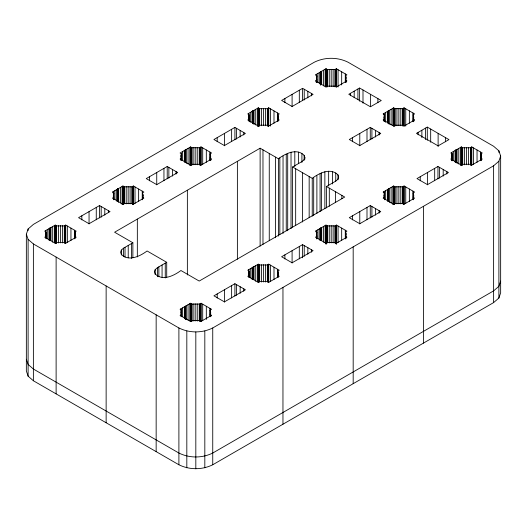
<?xml version="1.0" encoding="UTF-8"?>
<svg xmlns="http://www.w3.org/2000/svg" width="527" height="527" viewBox="0 0 527 527"><rect width="100%" height="100%" fill="white"/><g stroke="black" fill="none" stroke-linecap="round" stroke-linejoin="round"><path stroke-width="0.79" d="M316.352 79.518L316.852 75.651L315.449 74.841L325.943 68.787L327.339 69.597L335.027 69.597L336.43 68.787L346.924 74.841L345.514 75.651L345.514 82.238M316.477 81.692L316.477 76.751M329.25 86.659L329.25 69.38M350.475 95.776L350.475 93.305M354.197 97.739L354.197 91.158M357.919 99.708L357.919 89.01M359.612 101.197L359.612 88.035L381.265 100.538L370.435 106.79L348.782 94.287L359.612 88.035M362.998 103.154L362.998 89.985M370.441 106.625L370.441 94.287M377.885 102.699L377.885 98.582M45.618 236.643L46.119 231.959L44.723 231.149L55.21 225.088L56.613 225.899L64.301 225.899L65.704 225.088L76.191 231.149L74.788 231.959L74.788 238.863M74.788 231.959L75.289 234.172L74.788 236.392L76.191 237.203L65.704 243.257L64.294 242.446L56.62 242.446L55.21 243.257L44.723 237.203L46.126 236.392L45.618 234.172M113.298 196.742L113.806 192.882L112.403 192.072L122.896 186.011L124.293 186.821L131.981 186.821L133.384 186.011L143.878 192.072L142.468 192.882L142.468 199.786M142.468 192.882L142.969 195.095L142.468 197.315L143.871 198.126L133.384 204.186L131.974 203.369L124.3 203.369L122.896 204.186L112.403 198.126L113.806 197.315L113.298 195.102M181.486 153.805L180.985 156.025L181.486 158.238L180.082 159.049L185.28 162.052L190.576 165.109L191.98 164.299L199.661 164.292L201.064 165.109L211.558 159.049L210.148 158.238L210.655 156.025L210.154 153.805L211.558 152.995L201.064 146.941L199.667 147.744L191.98 147.744L190.576 146.941L180.082 152.995L181.486 153.805L181.486 159.885M181.486 310.107L180.985 312.327L181.486 314.547L180.082 315.357L190.576 321.411L191.98 320.6L199.661 320.6L201.064 321.411L211.558 315.357L210.148 314.547L210.655 312.327L210.154 310.113L211.558 309.296L201.064 303.242L199.667 304.053L191.98 304.053L190.576 303.242L180.082 309.296L181.486 310.107L181.486 316.694M248.665 118.595L249.172 114.728L247.769 113.918L258.256 107.864L259.659 108.667L267.347 108.674L268.75 107.864L279.238 113.918L277.834 114.728L277.834 121.632M248.665 275.72L249.172 271.03L247.769 270.226L258.256 264.165L259.659 264.976L267.347 264.976L268.75 264.165L279.238 270.226L277.834 271.036L277.834 277.617M277.834 114.728L278.335 116.948L277.834 119.161L279.238 119.972L268.75 126.032L267.341 125.222L259.666 125.222L258.256 126.032L247.769 119.972L249.172 119.168L248.665 116.948M277.834 271.036L278.335 273.25L277.834 275.469L279.238 276.28L268.75 282.334L267.341 281.523L259.666 281.523L258.256 282.334L247.769 276.28L249.172 275.469L248.665 273.25M316.852 231.959L316.352 234.172L316.852 236.392L315.449 237.203L320.647 240.207L325.943 243.257L327.346 242.446L335.027 242.446L336.43 243.257L346.924 237.203L345.514 236.392L346.022 234.172L345.514 231.959L346.924 231.149L336.43 225.088L335.027 225.899L327.339 225.899L325.943 225.088L315.449 231.149L316.852 231.959L316.852 238.863M384.031 119.418L384.532 114.728L383.136 113.918L393.623 107.864L395.026 108.667L402.714 108.674L404.117 107.864L414.604 113.918L413.201 114.728L413.201 121.632M384.031 197.566L384.532 192.882L383.136 192.072L393.623 186.011L395.026 186.821L402.714 186.821L404.117 186.011L414.604 192.072L413.201 192.882L413.201 199.786M413.201 114.728L413.702 116.948L413.201 119.161L414.604 119.972L404.11 126.032L402.707 125.222L395.026 125.222L393.623 126.032L383.136 119.972L384.532 119.168L384.031 116.948M413.201 192.882L413.702 195.095L413.201 197.315L414.604 198.126L404.11 204.186L402.707 203.369L395.026 203.369L393.623 204.186L383.136 198.126L384.532 197.315L384.031 195.102M451.711 157.665L452.219 153.805L450.816 152.995L461.303 146.941L462.706 147.744L470.394 147.744L471.797 146.941L482.284 152.995L480.881 153.805L480.881 160.709M480.881 153.805L481.382 156.025L480.881 158.238L482.284 159.049L471.797 165.109L470.387 164.292L462.713 164.299L461.309 165.109L450.816 159.049L452.219 158.238L451.711 156.025M132.876 257.584L132.876 242.769L123.568 248.145L121.362 250.061L120.624 252.249L121.362 254.429C128.812 261.886 140.162 256.122 147.092 250.977L166.716 262.308L166.716 277.123M166.716 262.308L157.408 267.683L155.201 269.6L154.47 271.787L155.201 273.968C162.652 281.425 174.002 275.661 180.932 270.516L199.206 281.062L344.724 197.052L326.45 186.499L326.45 207.895M132.876 242.769L114.603 232.223L260.121 148.206L278.394 158.759C285.318 153.614 296.668 147.85 304.119 155.307L304.856 157.487L304.119 159.674L301.912 161.591L292.604 166.967L292.604 227.032M26.35 234.172L28.109 228.981L33.385 224.403L314.257 62.239C324.777 56.995 337.583 56.995 348.103 62.239L493.621 146.256L498.898 150.834L500.65 156.025L500.65 292.828L498.891 298.025L493.615 302.597L212.743 464.761C202.223 470.005 189.417 470.005 178.897 464.761L33.379 380.751L28.109 376.173L26.35 370.975L26.35 234.172L28.109 239.37L28.109 376.173M498.891 298.025L498.891 161.222L500.65 156.025M500.65 281.102L498.891 286.299L493.615 290.871L212.743 453.036C202.223 458.279 189.417 458.279 178.897 453.036L33.379 369.025L28.109 364.447L26.35 359.249M326.45 186.499L335.752 181.13L337.959 179.206L338.696 177.026L337.959 174.839C330.515 167.388 319.164 173.152 312.234 178.297L292.604 166.967M28.109 239.37L33.379 243.942L178.897 327.959C189.417 333.202 202.223 333.202 212.743 327.959L493.615 165.794L498.891 161.222M99.544 205.55L78.563 217.664L89.05 223.725L110.031 211.61L99.544 205.55L99.544 217.895M167.224 166.473L146.242 178.587L156.736 184.648L177.718 172.533L167.224 166.473L167.224 178.818M234.91 127.402L213.929 139.51L224.416 145.571L245.398 133.456L234.91 127.402L234.91 139.741M302.59 88.325L281.609 100.44L292.096 106.494L313.084 94.379L302.59 88.325L302.59 100.664M370.27 127.402L349.289 139.51L359.783 145.571L380.764 133.456L370.27 127.402L370.27 139.741M427.292 127.106L416.462 133.364L438.121 145.867L448.951 139.609L427.292 127.106L427.292 140.274M234.91 283.704L213.929 295.818L224.416 301.872L245.398 289.758L234.91 283.704L234.91 296.049M302.59 244.627L281.609 256.741L292.096 262.795L313.084 250.687L302.59 244.627L302.59 257.795M370.27 205.55L349.289 217.664L359.783 223.725L380.764 211.61L370.27 205.55L370.27 217.895M437.957 166.473L416.976 178.587L427.463 184.648L448.444 172.533L437.957 166.473L437.957 178.818M316.352 77.871L316.852 80.091L315.449 80.901L325.943 86.955L327.346 86.145L335.027 86.145L336.43 86.955L346.924 80.901L345.514 80.084L346.022 77.871L345.514 75.651M498.898 150.834L498.898 152.474M493.615 165.794L493.615 302.597M481.586 158.647L481.586 160.294M481.382 156.025L481.382 158.489M481.256 154.905L481.256 158.199M481.098 158.363L481.098 160.01M480.65 152.046L480.65 160.274M477.04 149.964L477.04 162.309M473.437 147.883L473.437 164.345M471.797 146.941L471.797 165.043M471.579 147.066L471.579 165.168M471.092 147.343L471.092 165.445M470.611 147.619L470.611 164.898M470.394 147.744L470.394 165.03M468.483 147.527L468.483 164.806M466.553 147.455L466.553 164.734M464.616 147.527L464.616 164.806M462.706 147.744L462.706 165.03M462.489 147.619L462.489 164.898M462.008 147.343L462.008 165.445M461.527 147.066L461.527 165.168M461.303 146.941L461.303 165.043M460.519 147.395L460.519 165.498M458.786 148.39L458.786 164.029M457.054 149.391L457.054 163.383M456.27 149.846L456.27 162.191M456.165 149.905L456.165 162.25M456.059 149.964L456.059 162.309M455.954 150.024L455.954 162.369M455.855 150.09L455.855 162.428M455.064 150.538L455.064 162.059M453.332 151.539L453.332 160.59M452.219 153.805L452.219 160.709M451.995 153.68L452.001 160.834M451.837 154.905L451.837 158.199M451.599 152.54L451.599 154.187M451.514 158.647L451.514 160.294M446.804 171.585L446.804 174.055M445.565 137.659L445.565 141.776M443.2 169.503L443.2 176.084M439.597 167.421L439.597 178.119M438.121 133.357L438.121 146.526M434.676 168.37L434.676 180.708M430.678 129.062L430.678 142.231M427.463 172.533L427.463 184.878M425.599 128.087L425.599 139.609M423.398 206.334L423.398 343.136M421.877 130.235L421.877 137.639M420.25 176.697L420.25 180.814M418.155 132.382L418.155 134.853M413.899 119.57L413.899 121.217M413.702 116.948L413.702 118.595M413.702 195.095L413.702 196.742M413.576 115.828L413.576 119.122M413.576 193.982L413.576 196.452M413.418 114.603L413.418 121.757M413.418 192.757L413.418 199.338M412.964 112.969L412.964 121.203M412.964 191.123L412.964 199.351M409.36 110.887L409.36 123.232M409.36 189.041L409.36 201.386M405.75 108.806L405.75 126.091M405.75 186.96L405.75 203.415M404.117 107.864L404.117 125.966M404.117 186.011L404.117 204.12M403.893 107.989L403.893 126.091M403.893 186.143L403.893 204.245M403.412 108.266L403.412 125.545M403.412 186.42L403.412 204.522M402.931 108.542L402.931 125.828M402.931 186.696L402.931 203.975M402.714 108.674L402.714 125.953M402.714 186.821L402.714 203.284M400.803 108.45L400.803 125.736M400.803 186.604L400.803 203.883M398.867 108.378L398.867 125.663M398.867 186.532L398.867 203.811M396.936 108.45L396.936 125.736M396.936 186.604L396.936 203.883M395.026 108.667L395.026 125.953M395.026 186.821L395.026 203.277M394.809 108.542L394.809 125.828M394.809 186.696L394.809 203.975M394.321 108.266L394.321 126.368M394.321 186.42L394.321 204.522M393.84 107.989L393.84 126.091M393.84 186.143L393.84 204.245M393.623 107.864L393.623 125.966M393.623 186.011L393.623 204.12M392.839 108.318L392.839 125.597M392.839 186.466L392.839 204.575M391.106 109.313L391.106 124.952M391.106 187.467L391.106 203.106M389.374 110.314L389.374 124.306M389.374 188.468L389.374 202.46M388.583 110.769L388.583 123.937M388.583 188.923L388.583 201.268M388.478 110.828L388.478 123.173M388.478 188.982L388.478 201.327M388.373 110.887L388.373 123.232M388.373 189.041L388.373 201.386M388.274 110.947L388.274 123.292M388.274 189.101L388.274 201.446M388.168 111.013L388.168 123.351M388.168 189.16L388.168 201.505M387.385 111.467L387.385 122.982M387.385 189.615L387.385 201.136M385.652 112.462L385.652 122.336M385.652 190.616L385.652 199.667M384.532 114.728L384.532 121.632M384.532 192.882L384.532 199.786M384.315 119.293L384.315 120.94M384.315 197.447L384.315 199.087M384.157 115.828L384.157 119.708M384.157 193.982L384.157 197.276M383.919 113.463L383.919 115.11M383.919 191.617L383.919 193.264M383.834 119.57L383.834 121.217M379.124 132.508L379.124 134.978M379.124 210.662L379.124 213.132M375.52 130.426L375.52 137.013M375.52 208.58L375.52 215.161M371.91 128.344L371.91 139.042M371.91 206.498L371.91 217.196M366.996 129.293L366.996 141.638M366.996 207.447L366.996 219.785M359.783 133.456L359.783 145.801M359.783 211.61L359.783 223.949M353.182 246.873L353.182 383.676M352.57 137.619L352.57 141.737M352.57 215.774L352.57 219.884M346.219 80.493L346.219 82.14M345.896 76.751L345.89 82.278M345.896 233.059L345.896 238.817M345.738 75.526L345.738 82.107M345.738 231.834L345.738 238.415M345.514 231.959L345.514 238.863M345.284 73.899L345.284 82.126M345.284 230.2L345.284 238.428M341.865 195.405L341.865 198.692M341.674 71.817L341.674 84.979M341.674 228.119L341.674 240.464M338.07 69.729L338.07 87.014M338.07 226.037L338.07 242.492M337.959 174.839L337.959 179.779M336.43 68.787L336.43 86.889M336.43 225.088L336.43 244.014M336.213 68.912L336.213 87.014M336.213 225.213L336.213 244.146M335.732 69.189L335.732 86.468M335.752 172.922L335.752 181.15M335.732 225.497L335.732 243.599M335.587 191.775L335.587 202.473M335.251 69.472L335.251 86.751M335.251 225.773L335.251 243.052M335.027 69.597L335.027 86.876M335.027 225.899L335.027 243.178M333.123 69.38L333.123 86.659M333.123 225.681L333.123 242.96M332.432 171.65L332.432 183.989M331.187 69.3L331.187 86.586M331.187 225.609L331.187 242.888M329.303 188.152L329.303 206.255M329.25 225.681L329.25 242.96M328.644 171.222L328.644 186.038M327.339 69.597L327.339 86.876M327.339 225.899L327.339 242.354M327.122 69.465L327.122 86.751M327.122 225.773L327.122 243.052M326.641 69.189L326.641 86.468M326.641 225.497L326.641 243.599M326.16 68.912L326.16 87.014M326.16 225.213L326.16 244.139M325.943 68.787L325.943 86.889M325.943 225.088L325.943 244.014M325.152 69.241L325.152 86.52M325.152 225.543L325.152 242.822M324.863 171.65L324.863 208.679M323.42 70.243L323.42 85.875M323.42 226.544L323.42 242.176M321.687 71.237L321.687 84.406M321.687 227.545L321.687 240.707M321.542 172.922L321.542 210.774M320.903 71.692L320.903 84.86M320.903 228L320.903 240.345M320.798 71.751L320.798 84.919M320.798 228.059L320.798 240.404M320.693 71.81L320.693 84.979M320.693 228.119L320.693 240.464M320.587 71.876L320.587 84.215M320.587 228.178L320.587 240.523M320.488 71.935L320.488 84.28M320.488 228.237L320.488 240.582M320.087 173.765L320.087 211.617M319.698 72.39L319.698 83.912M319.698 228.692L319.698 240.213M317.972 73.391L317.972 82.443M317.972 229.693L317.972 238.744M316.852 75.651L316.852 82.232M316.885 175.61L316.885 213.461M316.635 75.526L316.635 82.107M316.635 231.827L316.635 238.415M316.477 78.991L316.477 82.278M316.477 233.059L316.477 238.817M316.24 74.386L316.24 76.033M316.24 230.694L316.24 232.341M316.154 80.493L316.154 82.14M313.69 177.454L313.69 215.306M312.234 178.297L312.234 216.149M311.444 93.437L311.444 95.901M311.444 249.739L311.444 252.209M309.165 176.525L309.165 217.671M307.834 91.349L307.834 97.936M307.834 247.657L307.834 254.238M304.856 157.487L304.856 159.134M304.231 89.267L304.231 99.965M304.231 245.575L304.231 256.274M304.119 155.307L304.119 160.241M302.419 172.632L302.419 222.005M301.912 153.383L301.912 162.435M299.31 90.216L299.31 102.561M299.31 246.517L299.31 258.862M298.585 152.112L298.585 163.633M295.673 168.732L295.673 225.51M294.804 151.684L294.804 166.499M292.096 94.379L292.096 106.724M292.096 250.687L292.096 263.026M291.023 152.112L291.023 228.639M287.702 153.383L287.702 230.734M286.247 154.227L286.247 230.754M284.89 98.542L284.89 102.66M284.89 254.851L284.89 258.961M283.045 156.071L283.045 233.421M282.959 287.413L282.959 424.215M279.844 157.916L279.844 234.443M278.394 158.759L278.394 236.109M278.335 116.948L278.335 118.595M278.335 273.25L278.335 275.72M278.21 115.828L278.21 119.122M278.21 272.136L278.21 275.423M278.052 119.293L278.052 120.933M278.052 275.595L278.052 277.242M277.597 112.969L277.597 121.203M277.597 269.277L277.597 277.505M275.535 157.112L275.535 237.749M273.994 110.887L273.994 123.232M273.994 267.196L273.994 279.541M270.391 108.806L270.391 126.091M270.391 265.114L270.391 281.57M269.257 153.482L269.257 240.707M268.75 107.864L268.75 125.966M268.75 264.165L268.75 282.268M268.533 107.989L268.533 126.091M268.533 264.29L268.533 282.393M268.045 108.266L268.045 126.368M268.045 264.574L268.045 281.853M267.564 108.542L267.564 125.828M267.564 264.85L267.564 282.129M267.347 108.674L267.347 125.953M267.347 264.976L267.347 281.431M265.437 108.45L265.437 125.736M265.437 264.758L265.437 282.037M263.507 108.378L263.507 125.663M263.507 264.686L263.507 281.965M262.973 149.852L262.973 244.488M261.57 108.45L261.57 125.736M261.57 264.758L261.57 282.037M260.121 148.206L260.121 246.129M259.659 108.667L259.659 125.953M259.659 264.976L259.659 281.431M259.442 108.542L259.442 125.828M259.442 264.85L259.442 282.129M258.961 108.266L258.961 126.368M258.961 264.574L258.961 281.853M258.48 107.989L258.48 126.091M258.48 264.29L258.48 282.393M258.256 107.864L258.256 125.966M258.256 264.165L258.256 282.268M257.472 108.318L257.472 126.421M257.472 264.62L257.472 281.899M255.74 109.313L255.74 124.952M255.74 265.621L255.74 281.253M254.007 110.314L254.007 124.306M254.007 266.622L254.007 279.784M253.223 110.769L253.223 123.937M253.223 267.077L253.223 279.415M253.118 110.828L253.118 123.173M253.118 267.136L253.118 279.475M253.013 110.887L253.013 123.232M253.013 267.196L253.013 279.534M252.907 110.947L252.907 123.292M252.907 267.255L252.907 279.6M252.802 111.013L252.802 123.351M252.802 267.314L252.802 279.659M252.018 111.467L252.018 122.165M252.018 267.769L252.018 279.29M250.285 112.462L250.285 122.336M250.285 268.77L250.285 277.821M249.172 114.728L249.172 121.632M249.172 271.03L249.172 277.617M248.948 119.293L248.948 120.94M248.948 275.595L248.948 277.242M248.79 115.828L248.79 119.122M248.79 272.136L248.79 275.423M248.553 113.463L248.553 115.11M248.553 269.771L248.553 271.412M243.757 132.508L243.757 134.978M243.757 288.816L243.757 291.286M240.154 130.426L240.154 137.013M240.154 286.734L240.154 293.315M237.381 161.334L237.381 259.258M236.544 128.344L236.544 139.042M236.544 284.652L236.544 295.351M231.63 129.293L231.63 141.638M231.63 285.594L231.63 297.939M224.416 133.456L224.416 145.801M224.416 289.758L224.416 302.103M217.203 137.619L217.203 141.737M217.203 293.928L217.203 298.038M212.743 327.959L212.743 464.761M210.853 158.647L210.853 160.294M210.853 314.948L210.853 316.595M210.655 156.025L210.655 157.665M210.655 312.327L210.655 313.973M210.53 154.905L210.53 159.846M210.53 311.213L210.53 316.734M210.372 153.68L210.372 160.261M210.372 309.981L210.372 316.569M210.154 153.805L210.148 159.885M210.154 310.113L210.154 316.694M209.917 152.046L209.917 160.274M209.917 308.354L209.917 316.582M206.314 149.964L206.314 162.309M206.314 306.273L206.314 319.434M204.819 331.002L204.819 467.805M202.704 147.883L202.704 164.345M202.704 304.191L202.704 320.647M201.064 146.941L201.064 165.043M201.064 303.242L201.064 321.345M200.846 147.066L200.846 165.168M200.846 303.368L200.846 321.47M200.365 147.343L200.365 165.445M200.365 303.644L200.365 320.93M199.885 147.619L199.885 164.898M199.885 303.927L199.885 321.207M199.667 147.744L199.667 165.03M199.667 304.053L199.667 321.332M197.757 147.527L197.757 164.806M197.757 303.835L197.757 321.114M195.82 147.455L195.82 164.734M195.82 303.763L195.82 321.042M195.82 332.017L195.82 468.819M193.883 147.527L193.883 164.806M193.883 303.835L193.883 321.114M191.98 147.744L191.98 165.03M191.98 304.053L191.98 321.332M191.756 147.619L191.756 164.898M191.756 303.927L191.756 321.207M191.275 147.343L191.275 165.445M191.275 303.644L191.275 320.93M190.794 147.066L190.794 165.168M190.794 303.368L190.794 321.47M190.576 146.941L190.576 165.043M190.576 303.242L190.576 321.345M189.786 147.395L189.786 165.498M189.786 303.697L189.786 320.976M188.06 148.39L188.06 164.029M188.06 304.698L188.06 320.33M187.362 190.214L187.362 274.969M186.821 331.002L186.821 467.805M186.327 149.391L186.327 163.383M186.327 305.7L186.327 319.685M185.537 149.846L185.537 162.191M185.537 306.154L185.537 319.316M185.432 149.905L185.432 162.25M185.432 306.213L185.432 319.375M185.326 149.964L185.326 162.309M185.326 306.273L185.326 319.434M185.227 150.024L185.227 162.369M185.227 306.332L185.227 318.67M185.122 150.09L185.122 162.428M185.122 306.391L185.122 318.736M184.338 150.538L184.338 162.059M184.338 306.846L184.338 318.367M182.605 151.539L182.605 160.59M182.605 307.847L182.605 316.898M181.268 153.68L181.268 160.261M181.268 309.981L181.268 316.562M181.11 154.905L181.11 159.846M181.11 311.207L181.11 316.734M180.873 308.842L180.873 310.489M180.787 158.647L180.787 160.294M178.897 327.959L178.897 464.761M176.077 171.585L176.077 174.055M172.474 169.503L172.474 176.084M168.864 167.421L168.864 178.119M165.261 263.151L165.261 277.96M163.95 168.37L163.95 180.708M162.066 264.995L162.066 277.34M158.864 266.84L158.864 276.715M157.408 267.683L157.408 276.734M156.736 172.533L156.736 184.878M156.157 314.83L156.157 451.632M155.201 269.6L155.201 274.541M149.523 176.697L149.523 180.814M142.969 195.095L142.969 197.566M142.843 193.982L142.843 197.276M142.685 197.441L142.685 199.087M142.237 191.123L142.237 199.351M138.627 189.041L138.627 201.386M137.336 219.094L137.336 256.945M135.024 186.96L135.024 203.415M133.384 186.011L133.384 204.12M133.166 186.143L133.166 204.245M132.685 186.42L132.685 204.522M132.198 186.696L132.198 203.975M131.981 186.821L131.981 203.284M131.421 243.612L131.421 258.421M130.077 186.604L130.077 203.883M128.226 245.457L128.226 257.802M128.14 186.532L128.14 203.811M126.203 186.604L126.203 203.883M125.024 247.301L125.024 257.176M124.293 186.821L124.293 203.277M124.076 186.696L124.076 203.975M123.595 186.42L123.595 204.522M123.568 248.145L123.568 256.372M123.114 186.143L123.114 204.245M122.896 186.011L122.896 204.12M122.106 186.466L122.106 204.575M121.362 250.061L121.362 255.002M120.373 187.467L120.373 203.106M118.641 188.468L118.641 202.46M117.857 188.923L117.857 201.268M117.752 188.982L117.752 201.327M117.646 189.041L117.646 201.386M117.541 189.101L117.442 201.505M116.651 189.615L116.651 201.136M114.919 190.616L114.919 199.667M113.806 192.882L113.806 199.786M113.588 192.75L113.588 199.338M113.43 193.982L113.43 196.452M113.193 191.617L113.193 193.264M108.397 210.662L108.397 212.309M106.138 285.95L106.138 422.753M104.787 208.58L104.787 215.161M101.184 206.498L101.184 217.196M96.263 207.447L96.263 219.785M89.05 211.61L89.05 223.949M81.837 215.774L81.837 219.884M75.289 234.172L75.289 235.819M75.163 233.059L75.163 235.529M75.005 231.834L75.005 238.415M74.551 230.2L74.551 238.428M70.947 228.119L70.947 240.464M67.337 226.037L67.337 242.492M65.704 225.088L65.704 243.191M65.48 225.213L65.48 243.322M64.999 225.497L64.999 243.599M64.518 225.773L64.518 243.052M64.301 225.899L64.301 242.354M62.39 225.681L62.39 242.96M60.453 225.609L60.453 242.888M58.523 225.681L58.523 242.96M56.613 225.899L56.613 243.178M56.396 225.773L56.396 243.052M56.119 257.071L56.119 393.873M55.915 225.497L55.915 243.599M55.427 225.213L55.427 243.322M55.21 225.088L55.21 243.191M54.426 225.543L54.426 242.822M52.693 226.544L52.693 242.176M50.961 227.545L50.961 240.707M50.17 228L50.17 240.345M50.065 228.059L50.065 240.404M49.966 228.119L49.966 240.464M49.861 228.178L49.861 240.523M49.755 228.237L49.755 240.582M48.971 228.692L48.971 240.213M47.239 229.693L47.239 238.744M46.119 231.959L46.126 238.863M45.902 236.518L45.902 238.164M45.744 233.059L45.744 237.17M45.506 230.694L45.506 232.341M33.379 243.942L33.379 380.751M28.109 228.981L28.109 230.622"/></g></svg>
